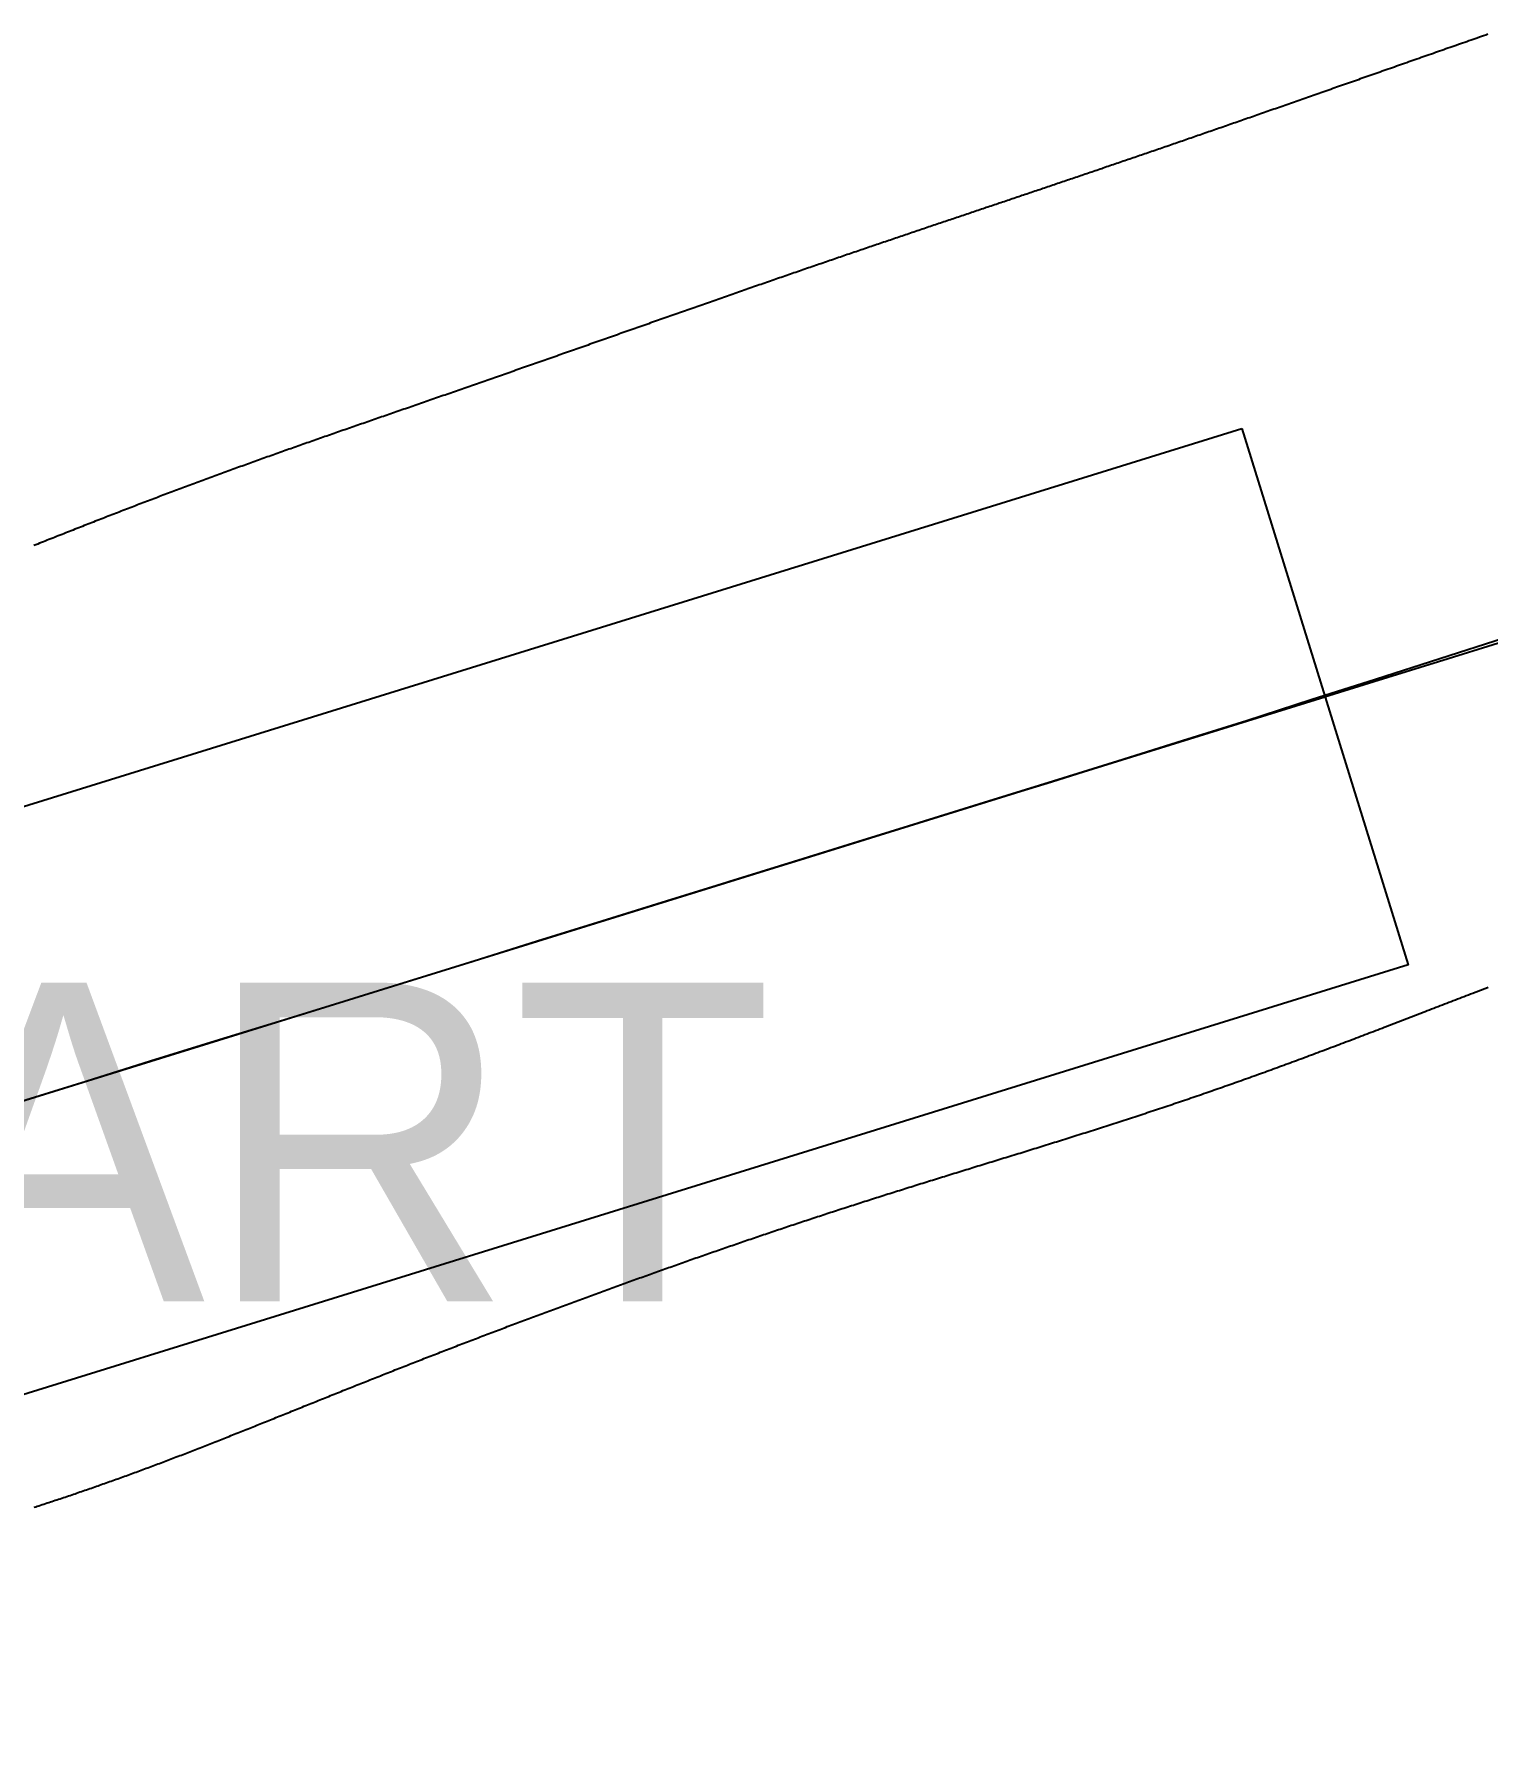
# Model space of a CAD drawing. Header units: millimetres. Extents: x -29284 to 23927, y -13272 to 6553.
# Drawn here: x -17717 to -11261, y -12258 to -4634 of the extents above; entities that cross this region are included whole.
import ezdxf

# ---------------------------------------------------------------- set-up
doc = ezdxf.new("R2010")
doc.units = ezdxf.units.MM
for name, color, linetype in [('PATH_FRONTAXLE_FWD', 4, 'Continuous'), ('PATH_REAR_FWD', 5, 'Continuous'), ('ROAD_BOUNDARY', 8, 'Continuous'), ('START_GOAL', 3, 'Continuous')]:
    doc.layers.add(name, color=color, linetype=linetype)

msp = doc.modelspace()

# ---------------------------------------------------------------- linework, layer by layer
at = {"layer": 'PATH_FRONTAXLE_FWD'}
msp.add_lwpolyline([(-14631.4, -8397.4), (-14344.4, -8308.4), (-14058.4, -8219.4), (-13771.4, -8130.4), (-13485.4, -8041.4), (-13198.4, -7953.4), (-12912.4, -7864.4), (-12625.4, -7775.4), (-12339.4, -7686.4), (-12052.4, -7597.4), (-11766.4, -7508.4), (-11479.4, -7419.4), (-11193.4, -7330.4)], dxfattribs=at)
at = {"layer": 'PATH_REAR_FWD'}
msp.add_lwpolyline([(-17774, -9372), (-17487, -9283), (-17201, -9194), (-16914, -9105), (-16628, -9017), (-16341, -8928), (-16055, -8839), (-15768, -8750), (-15481, -8661), (-15195, -8572), (-14908, -8483), (-14622, -8394), (-14335, -8306), (-14049, -8217), (-13762, -8128), (-13476, -8039), (-13189, -7950), (-12903, -7861), (-12617, -7771), (-12330, -7681), (-12045, -7589), (-11759, -7498), (-11473, -7406), (-11188, -7314)], dxfattribs=at)
at = {"layer": 'ROAD_BOUNDARY'}
for points in [[(-11259.8, -4633.5), (-11269.1, -4636.8), (-11278.5, -4640.1), (-11287.9, -4643.3), (-11297.2, -4646.6), (-11306.6, -4649.9), (-11315.9, -4653.1), (-11325.3, -4656.4), (-11334.6, -4659.6), (-11344, -4662.9), (-11353.3, -4666.2), (-11362.7, -4669.4), (-11372, -4672.7), (-11381.3, -4676), (-11390.7, -4679.2), (-11400, -4682.5), (-11409.4, -4685.8), (-11418.7, -4689), (-11428, -4692.3), (-11437.3, -4695.5), (-11446.5, -4698.7), (-11455.7, -4702), (-11464.9, -4705.2), (-11474, -4708.4), (-11483.2, -4711.6), (-11492.4, -4714.8), (-11501.5, -4718), (-11510.7, -4721.2), (-11519.9, -4724.4), (-11529, -4727.6), (-11538.2, -4730.8), (-11547.3, -4734), (-11556.4, -4737.2), (-11565.6, -4740.4), (-11574.7, -4743.6), (-11583.8, -4746.8), (-11593, -4750), (-11602.1, -4753.2), (-11611.2, -4756.4), (-11620.3, -4759.6), (-11629.4, -4762.8), (-11638.5, -4766), (-11647.6, -4769.2), (-11656.7, -4772.4), (-11665.8, -4775.6), (-11674.8, -4778.8), (-11683.9, -4781.9), (-11693, -4785.1), (-11702.1, -4788.3), (-11711.2, -4791.5), (-11720.2, -4794.7), (-11729.2, -4797.8), (-11738.1, -4801), (-11747, -4804.1), (-11755.8, -4807.2), (-11764.6, -4810.3), (-11773.4, -4813.4), (-11782.3, -4816.4), (-11791.1, -4819.5), (-11799.9, -4822.6), (-11808.8, -4825.7), (-11817.6, -4828.8), (-11826.4, -4831.9), (-11835.2, -4835), (-11844, -4838.1), (-11852.7, -4841.2), (-11861.5, -4844.3), (-11870.3, -4847.3), (-11879.1, -4850.4), (-11887.8, -4853.5), (-11896.6, -4856.6), (-11905.3, -4859.6), (-11914.1, -4862.7), (-11922.8, -4865.8), (-11931.6, -4868.8), (-11940.3, -4871.9), (-11949, -4874.9), (-11957.7, -4878), (-11966.4, -4881), (-11975.1, -4884.1), (-11983.9, -4887.2), (-11992.6, -4890.2), (-12001.3, -4893.3), (-12009.9, -4896.3), (-12018.4, -4899.3), (-12026.8, -4902.2), (-12035.3, -4905.2), (-12043.7, -4908.1), (-12052.1, -4911.1), (-12060.5, -4914), (-12068.9, -4917), (-12077.4, -4919.9), (-12085.8, -4922.8), (-12094.2, -4925.8), (-12102.6, -4928.7), (-12111, -4931.7), (-12119.3, -4934.6), (-12127.7, -4937.5), (-12136.1, -4940.5), (-12144.5, -4943.4), (-12152.8, -4946.3), (-12161.2, -4949.2), (-12169.5, -4952.1), (-12177.8, -4955), (-12186.2, -4958), (-12194.5, -4960.9), (-12202.8, -4963.8), (-12211.1, -4966.7), (-12219.4, -4969.6), (-12227.7, -4972.5), (-12236, -4975.4), (-12244.3, -4978.3), (-12252.7, -4981.2), (-12261, -4984.1), (-12269.2, -4986.9), (-12277.4, -4989.8), (-12285.5, -4992.6), (-12293.6, -4995.4), (-12301.6, -4998.2), (-12309.6, -5001), (-12317.6, -5003.8), (-12325.6, -5006.6), (-12333.7, -5009.4), (-12341.7, -5012.2), (-12349.7, -5015), (-12357.7, -5017.7), (-12365.7, -5020.5), (-12373.7, -5023.3), (-12381.7, -5026.1), (-12389.6, -5028.8), (-12397.6, -5031.6), (-12405.6, -5034.4), (-12413.5, -5037.1), (-12421.5, -5039.9), (-12429.4, -5042.7), (-12437.4, -5045.4), (-12445.3, -5048.2), (-12453.2, -5050.9), (-12461.2, -5053.7), (-12469.1, -5056.4), (-12477, -5059.2), (-12484.9, -5061.9), (-12492.8, -5064.6), (-12500.7, -5067.4), (-12508.6, -5070.1), (-12516.5, -5072.9), (-12524.4, -5075.6), (-12532.2, -5078.3), (-12540, -5081), (-12547.7, -5083.6), (-12555.3, -5086.3), (-12563, -5088.9), (-12570.7, -5091.6), (-12578.3, -5094.2), (-12586, -5096.9), (-12593.7, -5099.5), (-12601.3, -5102.2), (-12609, -5104.8), (-12616.6, -5107.4), (-12624.3, -5110.1), (-12631.9, -5112.7), (-12639.5, -5115.3), (-12647.2, -5118), (-12654.8, -5120.6), (-12662.4, -5123.2), (-12670, -5125.8), (-12677.6, -5128.4), (-12685.3, -5131.1), (-12692.9, -5133.7), (-12700.5, -5136.3), (-12708, -5138.9), (-12715.6, -5141.5), (-12723.2, -5144.1), (-12730.8, -5146.7), (-12738.4, -5149.3), (-12745.9, -5151.9), (-12753.5, -5154.5), (-12761.1, -5157.1), (-12768.7, -5159.7), (-12776.2, -5162.3), (-12783.6, -5164.8), (-12791.1, -5167.4), (-12798.5, -5169.9), (-12805.9, -5172.5), (-12813.3, -5175), (-12820.7, -5177.5), (-12828.1, -5180.1), (-12835.5, -5182.6), (-12842.9, -5185.1), (-12850.3, -5187.7), (-12857.6, -5190.2), (-12865, -5192.7), (-12872.4, -5195.2), (-12879.8, -5197.7), (-12887.2, -5200.3), (-12894.5, -5202.8), (-12901.9, -5205.3), (-12909.3, -5207.8), (-12916.6, -5210.3), (-12924, -5212.8), (-12931.3, -5215.3), (-12938.7, -5217.8), (-12946, -5220.3), (-12953.4, -5222.8), (-12960.7, -5225.3), (-12968.1, -5227.8), (-12975.4, -5230.3), (-12982.8, -5232.8), (-12990.1, -5235.3), (-12997.4, -5237.8), (-13004.8, -5240.3), (-13012.1, -5242.8), (-13019.3, -5245.3), (-13026.6, -5247.8), (-13033.8, -5250.2), (-13041.1, -5252.7), (-13048.3, -5255.1), (-13055.6, -5257.6), (-13062.8, -5260), (-13070, -5262.5), (-13077.3, -5265), (-13084.5, -5267.4), (-13091.7, -5269.9), (-13099, -5272.3), (-13106.2, -5274.8), (-13113.4, -5277.2), (-13120.7, -5279.7), (-13127.9, -5282.1), (-13135.1, -5284.6), (-13142.3, -5287), (-13149.5, -5289.4), (-13156.8, -5291.9), (-13164, -5294.3), (-13171.2, -5296.8), (-13178.4, -5299.2), (-13185.6, -5301.6), (-13192.8, -5304.1), (-13200, -5306.5), (-13207.2, -5309), (-13214.4, -5311.4), (-13221.6, -5313.8), (-13228.8, -5316.3), (-13236.1, -5318.7), (-13243.3, -5321.1), (-13250.4, -5323.6), (-13257.6, -5326), (-13264.8, -5328.4), (-13272, -5330.8), (-13279.2, -5333.3), (-13286.4, -5335.7), (-13293.6, -5338.1), (-13300.8, -5340.5), (-13308, -5343), (-13315.2, -5345.4), (-13322.4, -5347.8), (-13329.5, -5350.2), (-13336.7, -5352.7), (-13343.9, -5355.1), (-13351.1, -5357.5), (-13358.3, -5359.9), (-13365.5, -5362.4), (-13372.7, -5364.8), (-13379.9, -5367.2), (-13387, -5369.6), (-13394.2, -5372), (-13401.4, -5374.5), (-13408.6, -5376.9), (-13415.8, -5379.3), (-13423, -5381.7), (-13430.2, -5384.1), (-13437.4, -5386.6), (-13444.5, -5389), (-13451.7, -5391.4), (-13458.9, -5393.8), (-13466.1, -5396.2), (-13473.3, -5398.7), (-13480.5, -5401.1), (-13487.8, -5403.5), (-13495, -5406), (-13502.3, -5408.4), (-13509.5, -5410.9), (-13516.8, -5413.3), (-13524, -5415.7), (-13531.3, -5418.2), (-13538.5, -5420.6), (-13545.8, -5423.1), (-13553.1, -5425.5), (-13560.3, -5427.9), (-13567.6, -5430.4), (-13574.8, -5432.8), (-13582.1, -5435.3), (-13589.4, -5437.7), (-13596.6, -5440.2), (-13603.9, -5442.6), (-13611.2, -5445.1), (-13618.4, -5447.5), (-13625.7, -5449.9), (-13633, -5452.4), (-13640.2, -5454.8), (-13647.5, -5457.3), (-13654.8, -5459.7), (-13662.1, -5462.2), (-13669.4, -5464.7), (-13676.6, -5467.1), (-13683.9, -5469.6), (-13691.2, -5472), (-13698.5, -5474.5), (-13705.8, -5476.9), (-13713.1, -5479.4), (-13720.6, -5481.9), (-13728, -5484.4), (-13735.4, -5486.9), (-13742.8, -5489.4), (-13750.2, -5491.9), (-13757.6, -5494.4), (-13765.1, -5496.9), (-13772.5, -5499.4), (-13779.9, -5501.9), (-13787.3, -5504.4), (-13794.8, -5506.9), (-13802.2, -5509.5), (-13809.6, -5512), (-13817.1, -5514.5), (-13824.5, -5517), (-13831.9, -5519.5), (-13839.4, -5522), (-13846.8, -5524.5), (-13854.3, -5527.1), (-13861.8, -5529.6), (-13869.2, -5532.1), (-13876.7, -5534.6), (-13884.1, -5537.1), (-13891.6, -5539.7), (-13899.1, -5542.2), (-13906.6, -5544.7), (-13914, -5547.3), (-13921.5, -5549.8), (-13928.9, -5552.3), (-13936.4, -5554.9), (-13944, -5557.4), (-13951.6, -5560), (-13959.2, -5562.6), (-13966.9, -5565.2), (-13974.6, -5567.8), (-13982.2, -5570.4), (-13989.9, -5573), (-13997.6, -5575.6), (-14005.2, -5578.2), (-14012.9, -5580.8), (-14020.6, -5583.4), (-14028.3, -5586), (-14035.9, -5588.7), (-14043.6, -5591.3), (-14051.3, -5593.9), (-14059, -5596.5), (-14066.7, -5599.1), (-14074.4, -5601.8), (-14082.2, -5604.4), (-14089.9, -5607), (-14097.6, -5609.7), (-14105.3, -5612.3), (-14113, -5614.9), (-14120.8, -5617.6), (-14128.5, -5620.2), (-14136.3, -5622.9), (-14144, -5625.5), (-14151.8, -5628.1), (-14159.5, -5630.8), (-14167.2, -5633.4), (-14175, -5636.1), (-14182.7, -5638.7), (-14190.5, -5641.4), (-14198.4, -5644.1), (-14206.4, -5646.9), (-14214.4, -5649.6), (-14222.4, -5652.3), (-14230.3, -5655.1), (-14238.3, -5657.8), (-14246.3, -5660.5), (-14254.2, -5663.3), (-14262.2, -5666), (-14270.2, -5668.7), (-14278.2, -5671.5), (-14286.2, -5674.2), (-14294.2, -5677), (-14302.2, -5679.8), (-14310.2, -5682.5), (-14318.2, -5685.3), (-14326.2, -5688), (-14334.3, -5690.8), (-14342.3, -5693.6), (-14350.3, -5696.3), (-14358.4, -5699.1), (-14366.4, -5701.9), (-14374.5, -5704.7), (-14382.5, -5707.5), (-14390.6, -5710.2), (-14398.7, -5713), (-14406.7, -5715.8), (-14414.8, -5718.6), (-14422.8, -5721.4), (-14430.9, -5724.2), (-14439, -5727), (-14447.1, -5729.8), (-14455.3, -5732.6), (-14463.6, -5735.5), (-14471.9, -5738.4), (-14480.2, -5741.3), (-14488.5, -5744.1), (-14496.7, -5747), (-14505, -5749.9), (-14513.3, -5752.8), (-14521.6, -5755.6), (-14529.9, -5758.5), (-14538.2, -5761.4), (-14546.5, -5764.3), (-14554.8, -5767.2), (-14563.1, -5770.1), (-14571.4, -5773), (-14579.8, -5775.9), (-14588.1, -5778.8), (-14596.4, -5781.7), (-14604.8, -5784.6), (-14613.1, -5787.5), (-14621.5, -5790.4), (-14629.8, -5793.3), (-14638.2, -5796.2), (-14646.5, -5799.2), (-14654.9, -5802.1), (-14663.3, -5805), (-14671.7, -5807.9), (-14680, -5810.9), (-14688.4, -5813.8), (-14696.8, -5816.7), (-14705.2, -5819.7), (-14713.6, -5822.6), (-14722.1, -5825.6), (-14730.6, -5828.6), (-14739.1, -5831.5), (-14747.7, -5834.5), (-14756.2, -5837.5), (-14764.7, -5840.5), (-14773.2, -5843.5), (-14781.8, -5846.5), (-14790.3, -5849.5), (-14798.9, -5852.5), (-14807.4, -5855.5), (-14816, -5858.5), (-14824.5, -5861.5), (-14833.1, -5864.5), (-14841.6, -5867.5), (-14850.2, -5870.5), (-14858.8, -5873.5), (-14867.4, -5876.5), (-14875.9, -5879.5), (-14884.5, -5882.6), (-14893.1, -5885.6), (-14901.7, -5888.6), (-14910.3, -5891.6), (-14918.9, -5894.6), (-14927.5, -5897.7), (-14936.1, -5900.7), (-14944.7, -5903.7), (-14953.3, -5906.7), (-14961.9, -5909.8), (-14970.5, -5912.8), (-14979.1, -5915.8), (-14987.7, -5918.9), (-14996.4, -5921.9), (-15005, -5924.9), (-15013.7, -5928), (-15022.4, -5931), (-15031, -5934.1), (-15039.7, -5937.2), (-15048.4, -5940.2), (-15057.1, -5943.3), (-15065.7, -5946.3), (-15074.4, -5949.4), (-15083.1, -5952.4), (-15091.8, -5955.5), (-15100.5, -5958.5), (-15109.2, -5961.6), (-15117.9, -5964.7), (-15126.5, -5967.7), (-15135.2, -5970.8), (-15143.9, -5973.8), (-15152.6, -5976.9), (-15161.3, -5980), (-15170, -5983), (-15178.7, -5986.1), (-15187.4, -5989.1), (-15196.1, -5992.2), (-15204.8, -5995.3), (-15213.5, -5998.3), (-15222.2, -6001.4), (-15230.9, -6004.5), (-15239.6, -6007.5), (-15248.4, -6010.6), (-15257.1, -6013.7), (-15265.8, -6016.7), (-15274.5, -6019.8), (-15283.1, -6022.8), (-15291.8, -6025.9), (-15300.5, -6028.9), (-15309.2, -6032), (-15317.8, -6035), (-15326.5, -6038.1), (-15335.2, -6041.1), (-15343.9, -6044.2), (-15352.6, -6047.2), (-15361.3, -6050.3), (-15369.9, -6053.3), (-15378.6, -6056.4), (-15387.3, -6059.4), (-15396, -6062.5), (-15404.7, -6065.5), (-15413.3, -6068.6), (-15422, -6071.6), (-15430.7, -6074.6), (-15439.4, -6077.7), (-15448, -6080.7), (-15456.7, -6083.8), (-15465.4, -6086.8), (-15474.1, -6089.9), (-15482.7, -6092.9), (-15491.4, -6095.9), (-15500.1, -6099), (-15508.8, -6102), (-15517.4, -6105), (-15526.1, -6108.1), (-15534.8, -6111.1), (-15543.4, -6114.1), (-15552, -6117.1), (-15560.6, -6120.1), (-15569.2, -6123.1), (-15577.7, -6126.1), (-15586.3, -6129.1), (-15594.9, -6132.1), (-15603.4, -6135.1), (-15612, -6138.1), (-15620.6, -6141.1), (-15629.1, -6144.1), (-15637.7, -6147.1), (-15646.2, -6150.1), (-15654.8, -6153.1), (-15663.4, -6156), (-15671.9, -6159), (-15680.5, -6162), (-15689, -6165), (-15697.6, -6168), (-15706.1, -6170.9), (-15714.6, -6173.9), (-15723.2, -6176.9), (-15731.7, -6179.9), (-15740.2, -6182.8), (-15748.8, -6185.8), (-15757.3, -6188.8), (-15765.8, -6191.7), (-15774.3, -6194.7), (-15782.9, -6197.7), (-15791.4, -6200.6), (-15799.9, -6203.6), (-15808.5, -6206.5), (-15816.9, -6209.5), (-15825.4, -6212.4), (-15833.8, -6215.3), (-15842.1, -6218.2), (-15850.5, -6221.1), (-15858.9, -6224.1), (-15867.3, -6227), (-15875.6, -6229.9), (-15884, -6232.8), (-15892.4, -6235.7), (-15900.8, -6238.6), (-15909.1, -6241.5), (-15917.5, -6244.4), (-15925.9, -6247.3), (-15934.2, -6250.2), (-15942.6, -6253.1), (-15950.9, -6256), (-15959.3, -6258.9), (-15967.6, -6261.8), (-15976, -6264.7), (-15984.3, -6267.5), (-15992.7, -6270.4), (-16001, -6273.3), (-16009.3, -6276.2), (-16017.6, -6279.1), (-16026, -6282), (-16034.3, -6284.8), (-16042.6, -6287.7), (-16050.9, -6290.6), (-16059.3, -6293.5), (-16067.6, -6296.4), (-16075.9, -6299.2), (-16084.2, -6302.1), (-16092.4, -6305), (-16100.6, -6307.8), (-16108.8, -6310.6), (-16117, -6313.5), (-16125.1, -6316.3), (-16133.3, -6319.1), (-16141.5, -6322), (-16149.7, -6324.8), (-16157.9, -6327.6), (-16166.1, -6330.5), (-16174.3, -6333.3), (-16182.4, -6336.1), (-16190.6, -6339), (-16198.8, -6341.8), (-16206.9, -6344.6), (-16215.1, -6347.4), (-16223.2, -6350.3), (-16231.4, -6353.1), (-16239.5, -6355.9), (-16247.7, -6358.7), (-16255.8, -6361.6), (-16264, -6364.4), (-16272.1, -6367.2), (-16280.3, -6370), (-16288.4, -6372.9), (-16296.5, -6375.7), (-16304.7, -6378.5), (-16312.8, -6381.3), (-16320.9, -6384.2), (-16329, -6387), (-16337.2, -6389.8), (-16345.3, -6392.6), (-16353.3, -6395.4), (-16361.4, -6398.3), (-16369.4, -6401.1), (-16377.5, -6403.9), (-16385.5, -6406.7), (-16393.6, -6409.5), (-16401.6, -6412.3), (-16409.7, -6415.1), (-16417.7, -6417.9), (-16425.7, -6420.7), (-16433.8, -6423.5), (-16441.8, -6426.3), (-16449.8, -6429.1), (-16457.9, -6431.9), (-16465.9, -6434.7), (-16473.9, -6437.6), (-16481.9, -6440.4), (-16490, -6443.2), (-16498, -6446), (-16506, -6448.8), (-16514, -6451.6), (-16522, -6454.4), (-16530, -6457.3), (-16538, -6460.1), (-16546, -6462.9), (-16554, -6465.7), (-16562, -6468.5), (-16570, -6471.4), (-16578, -6474.2), (-16586, -6477), (-16594, -6479.8), (-16602, -6482.7), (-16610, -6485.5), (-16618, -6488.3), (-16626, -6491.2), (-16634, -6494), (-16641.9, -6496.8), (-16649.9, -6499.7), (-16657.9, -6502.5), (-16665.9, -6505.3), (-16673.8, -6508.2), (-16681.8, -6511), (-16689.8, -6513.9), (-16697.8, -6516.7), (-16705.7, -6519.6), (-16713.7, -6522.4), (-16721.7, -6525.3), (-16729.6, -6528.1), (-16737.6, -6531), (-16745.6, -6533.9), (-16753.5, -6536.7), (-16761.5, -6539.6), (-16769.5, -6542.5), (-16777.4, -6545.3), (-16785.4, -6548.2), (-16793.3, -6551.1), (-16801.3, -6554), (-16809.3, -6556.8), (-16817.2, -6559.7), (-16825.2, -6562.6), (-16833.1, -6565.5), (-16841.1, -6568.4), (-16849, -6571.3), (-16857, -6574.2), (-16865, -6577.1), (-16873, -6580), (-16881, -6582.9), (-16889, -6585.8), (-16897, -6588.8), (-16905, -6591.7), (-16913, -6594.6), (-16921, -6597.6), (-16929, -6600.5), (-16937, -6603.4), (-16945, -6606.4), (-16953, -6609.3), (-16961, -6612.3), (-16969, -6615.2), (-16977, -6618.2), (-16985, -6621.1), (-16993, -6624.1), (-17001, -6627.1), (-17009, -6630), (-17017, -6633), (-17025, -6636), (-17033, -6639), (-17041, -6641.9), (-17049, -6644.9), (-17057, -6647.9), (-17065, -6650.9), (-17073, -6653.9), (-17081, -6656.9), (-17089, -6659.9), (-17097, -6662.9), (-17105, -6665.9), (-17113, -6668.9), (-17121.1, -6671.9), (-17129.1, -6675), (-17137.2, -6678.1), (-17145.3, -6681.1), (-17153.4, -6684.2), (-17161.5, -6687.2), (-17169.6, -6690.3), (-17177.7, -6693.4), (-17185.7, -6696.4), (-17193.8, -6699.5), (-17201.9, -6702.6), (-17210, -6705.7), (-17218.1, -6708.8), (-17226.2, -6711.8), (-17234.3, -6714.9), (-17242.4, -6718), (-17250.5, -6721.1), (-17258.6, -6724.2), (-17266.7, -6727.3), (-17274.8, -6730.4), (-17282.9, -6733.6), (-17291, -6736.7), (-17299.1, -6739.8), (-17307.2, -6742.9), (-17315.3, -6746.1), (-17323.4, -6749.2), (-17331.5, -6752.3), (-17339.6, -6755.5), (-17347.7, -6758.6), (-17355.8, -6761.7), (-17363.9, -6764.9), (-17372.1, -6768), (-17380.3, -6771.2), (-17388.5, -6774.4), (-17396.7, -6777.6), (-17404.9, -6780.8), (-17413.1, -6784), (-17421.3, -6787.2), (-17429.5, -6790.4), (-17437.7, -6793.6), (-17445.9, -6796.8), (-17454.1, -6800), (-17462.3, -6803.2), (-17470.5, -6806.4), (-17478.7, -6809.7), (-17487, -6812.9), (-17495.2, -6816.1), (-17503.4, -6819.3), (-17511.6, -6822.6), (-17519.8, -6825.8), (-17528.1, -6829), (-17536.3, -6832.3), (-17544.5, -6835.5), (-17552.7, -6838.8), (-17561, -6842), (-17569.2, -6845.2), (-17577.4, -6848.5), (-17585.7, -6851.7), (-17593.9, -6855), (-17602.2, -6858.3), (-17610.4, -6861.5), (-17618.6, -6864.8), (-17626.9, -6868), (-17635.1, -6871.3), (-17643.4, -6874.6), (-17651.7, -6877.9), (-17660.1, -6881.2), (-17668.4, -6884.5), (-17676.7, -6887.8), (-17685, -6891.1), (-17693.3, -6894.4), (-17701.6, -6897.7), (-17710, -6901), (-17718.3, -6904.3)], [(-17718.1, -11176.4), (-17710.8, -11174.1), (-17703.6, -11171.7), (-17696.3, -11169.4), (-17689.1, -11167), (-17681.8, -11164.6), (-17674.6, -11162.3), (-17667.3, -11159.9), (-17660.1, -11157.5), (-17652.8, -11155.1), (-17645.6, -11152.8), (-17638.4, -11150.4), (-17631.1, -11148), (-17623.9, -11145.6), (-17616.6, -11143.2), (-17609.3, -11140.7), (-17602, -11138.3), (-17594.7, -11135.8), (-17587.3, -11133.4), (-17580, -11130.9), (-17572.7, -11128.5), (-17565.4, -11126), (-17558.1, -11123.5), (-17550.8, -11121.1), (-17543.4, -11118.6), (-17536.1, -11116.1), (-17528.8, -11113.6), (-17521.5, -11111.1), (-17514.2, -11108.6), (-17506.9, -11106.1), (-17499.6, -11103.6), (-17492.3, -11101.1), (-17485, -11098.5), (-17477.7, -11096), (-17470.4, -11093.5), (-17463.1, -11091), (-17455.8, -11088.4), (-17448.5, -11085.9), (-17441.2, -11083.3), (-17433.9, -11080.8), (-17426.6, -11078.2), (-17419.3, -11075.6), (-17412, -11073.1), (-17404.7, -11070.5), (-17397.5, -11067.9), (-17390.2, -11065.3), (-17382.8, -11062.7), (-17375.5, -11060.1), (-17368.1, -11057.5), (-17360.7, -11054.8), (-17353.2, -11052.2), (-17345.8, -11049.5), (-17338.4, -11046.8), (-17331, -11044.2), (-17323.7, -11041.5), (-17316.3, -11038.8), (-17308.9, -11036.1), (-17301.5, -11033.4), (-17294.1, -11030.7), (-17286.7, -11028), (-17279.3, -11025.3), (-17271.9, -11022.6), (-17264.5, -11019.9), (-17257.1, -11017.2), (-17249.7, -11014.5), (-17242.3, -11011.7), (-17234.9, -11009), (-17227.5, -11006.3), (-17220.1, -11003.5), (-17212.7, -11000.8), (-17205.3, -10998), (-17197.9, -10995.2), (-17190.5, -10992.5), (-17183.1, -10989.7), (-17175.7, -10986.9), (-17168.4, -10984.2), (-17161, -10981.4), (-17153.6, -10978.6), (-17146.1, -10975.8), (-17138.7, -10973), (-17131.2, -10970.1), (-17123.6, -10967.3), (-17116.1, -10964.4), (-17108.6, -10961.5), (-17101.1, -10958.7), (-17093.6, -10955.8), (-17086.1, -10952.9), (-17078.6, -10950), (-17071, -10947.2), (-17063.5, -10944.3), (-17056, -10941.4), (-17048.5, -10938.5), (-17041, -10935.6), (-17033.4, -10932.7), (-17025.9, -10929.8), (-17018.4, -10926.8), (-17010.9, -10923.9), (-17003.3, -10921), (-16995.8, -10918.1), (-16988.3, -10915.1), (-16980.7, -10912.2), (-16973.2, -10909.3), (-16965.7, -10906.3), (-16958.1, -10903.4), (-16950.6, -10900.4), (-16943.1, -10897.4), (-16935.5, -10894.5), (-16928, -10891.5), (-16920.5, -10888.6), (-16912.9, -10885.6), (-16905.3, -10882.6), (-16897.7, -10879.6), (-16890.1, -10876.6), (-16882.4, -10873.6), (-16874.8, -10870.5), (-16867.1, -10867.5), (-16859.5, -10864.5), (-16851.8, -10861.4), (-16844.2, -10858.4), (-16836.5, -10855.4), (-16828.9, -10852.3), (-16821.2, -10849.3), (-16813.5, -10846.2), (-16805.9, -10843.2), (-16798.2, -10840.1), (-16790.5, -10837), (-16782.9, -10834), (-16775.2, -10830.9), (-16767.5, -10827.8), (-16759.8, -10824.8), (-16752.1, -10821.7), (-16744.4, -10818.6), (-16736.8, -10815.5), (-16729.1, -10812.5), (-16721.4, -10809.4), (-16713.7, -10806.3), (-16706, -10803.2), (-16698.3, -10800.1), (-16690.6, -10797), (-16682.8, -10793.9), (-16675.1, -10790.8), (-16667.4, -10787.7), (-16659.7, -10784.6), (-16651.9, -10781.5), (-16644.2, -10778.4), (-16636.4, -10775.2), (-16628.6, -10772.1), (-16620.8, -10769), (-16613, -10765.8), (-16605.2, -10762.7), (-16597.4, -10759.6), (-16589.6, -10756.4), (-16581.8, -10753.3), (-16574, -10750.1), (-16566.2, -10747), (-16558.4, -10743.8), (-16550.6, -10740.7), (-16542.7, -10737.5), (-16534.9, -10734.4), (-16527.1, -10731.2), (-16519.2, -10728.1), (-16511.4, -10724.9), (-16503.6, -10721.8), (-16495.7, -10718.6), (-16487.9, -10715.5), (-16480, -10712.3), (-16472.2, -10709.1), (-16464.3, -10706), (-16456.5, -10702.8), (-16448.6, -10699.7), (-16440.7, -10696.5), (-16432.9, -10693.3), (-16425, -10690.2), (-16417.1, -10687), (-16409.2, -10683.9), (-16401.3, -10680.7), (-16393.4, -10677.5), (-16385.5, -10674.3), (-16377.6, -10671.2), (-16369.7, -10668), (-16361.8, -10664.8), (-16353.9, -10661.7), (-16345.9, -10658.5), (-16338, -10655.3), (-16330.1, -10652.1), (-16322.2, -10649), (-16314.2, -10645.8), (-16306.3, -10642.6), (-16298.3, -10639.5), (-16290.4, -10636.3), (-16282.4, -10633.1), (-16274.5, -10629.9), (-16266.5, -10626.8), (-16258.6, -10623.6), (-16250.6, -10620.4), (-16242.6, -10617.3), (-16234.7, -10614.1), (-16226.7, -10610.9), (-16218.7, -10607.8), (-16210.7, -10604.6), (-16202.7, -10601.4), (-16194.7, -10598.2), (-16186.8, -10595.1), (-16178.8, -10591.9), (-16170.7, -10588.7), (-16162.7, -10585.6), (-16154.7, -10582.4), (-16146.8, -10579.3), (-16138.8, -10576.1), (-16130.8, -10572.9), (-16122.8, -10569.8), (-16114.8, -10566.6), (-16106.8, -10563.5), (-16098.8, -10560.3), (-16090.8, -10557.2), (-16082.8, -10554), (-16074.8, -10550.9), (-16066.7, -10547.7), (-16058.7, -10544.6), (-16050.7, -10541.5), (-16042.7, -10538.3), (-16034.6, -10535.2), (-16026.6, -10532), (-16018.6, -10528.9), (-16010.5, -10525.7), (-16002.5, -10522.6), (-15994.5, -10519.5), (-15986.4, -10516.3), (-15978.4, -10513.2), (-15970.3, -10510.1), (-15962.3, -10506.9), (-15954.2, -10503.8), (-15946.2, -10500.7), (-15938.1, -10497.5), (-15930.1, -10494.4), (-15922, -10491.3), (-15913.9, -10488.2), (-15905.8, -10485), (-15897.8, -10481.9), (-15889.7, -10478.8), (-15881.7, -10475.7), (-15873.7, -10472.6), (-15865.7, -10469.5), (-15857.6, -10466.4), (-15849.6, -10463.3), (-15841.5, -10460.2), (-15833.5, -10457.1), (-15825.4, -10454), (-15817.4, -10450.9), (-15809.3, -10447.8), (-15801.3, -10444.7), (-15793.2, -10441.7), (-15785.2, -10438.6), (-15777.1, -10435.5), (-15769.1, -10432.4), (-15761, -10429.3), (-15753, -10426.2), (-15744.9, -10423.2), (-15736.8, -10420.1), (-15728.8, -10417), (-15720.7, -10413.9), (-15712.6, -10410.9), (-15704.6, -10407.8), (-15696.5, -10404.7), (-15688.4, -10401.7), (-15680.4, -10398.6), (-15672.3, -10395.5), (-15664.2, -10392.5), (-15656.1, -10389.4), (-15648, -10386.4), (-15640, -10383.3), (-15631.9, -10380.3), (-15623.9, -10377.2), (-15615.8, -10374.2), (-15607.8, -10371.2), (-15599.8, -10368.1), (-15591.7, -10365.1), (-15583.7, -10362.1), (-15575.6, -10359), (-15567.6, -10356), (-15559.5, -10353), (-15551.5, -10350), (-15543.4, -10347), (-15535.4, -10343.9), (-15527.3, -10340.9), (-15519.3, -10337.9), (-15511.2, -10334.9), (-15503.2, -10331.9), (-15495.1, -10328.9), (-15487.1, -10325.9), (-15479, -10322.9), (-15470.9, -10319.9), (-15462.9, -10316.9), (-15454.8, -10313.9), (-15446.8, -10310.9), (-15438.7, -10307.9), (-15430.7, -10304.9), (-15422.6, -10301.9), (-15414.6, -10298.9), (-15406.5, -10295.9), (-15398.4, -10292.9), (-15390.4, -10289.9), (-15382.3, -10287), (-15374.3, -10284), (-15366.2, -10281), (-15358.2, -10278), (-15350.2, -10275.1), (-15342.1, -10272.1), (-15334.1, -10269.1), (-15326, -10266.2), (-15318, -10263.2), (-15309.9, -10260.3), (-15301.9, -10257.3), (-15293.9, -10254.4), (-15285.8, -10251.4), (-15277.8, -10248.5), (-15269.7, -10245.5), (-15261.7, -10242.6), (-15253.7, -10239.6), (-15245.6, -10236.7), (-15237.6, -10233.7), (-15229.5, -10230.8), (-15221.5, -10227.9), (-15213.5, -10224.9), (-15205.4, -10222), (-15197.4, -10219.1), (-15189.3, -10216.1), (-15181.3, -10213.2), (-15173.3, -10210.3), (-15165.2, -10207.4), (-15157.2, -10204.5), (-15149.2, -10201.5), (-15141.1, -10198.6), (-15133.1, -10195.7), (-15125.1, -10192.8), (-15117, -10189.9), (-15109, -10187), (-15100.9, -10184.1), (-15092.8, -10181.2), (-15084.8, -10178.2), (-15076.7, -10175.3), (-15068.7, -10172.4), (-15060.6, -10169.5), (-15052.6, -10166.6), (-15044.5, -10163.7), (-15036.5, -10160.9), (-15028.4, -10158), (-15020.4, -10155.1), (-15012.3, -10152.2), (-15004.3, -10149.3), (-14996.2, -10146.4), (-14988.2, -10143.5), (-14980.1, -10140.7), (-14972.1, -10137.8), (-14964.1, -10134.9), (-14956, -10132), (-14948, -10129.2), (-14939.9, -10126.3), (-14931.9, -10123.4), (-14923.8, -10120.6), (-14915.8, -10117.7), (-14907.7, -10114.9), (-14899.7, -10112), (-14891.7, -10109.2), (-14883.6, -10106.3), (-14875.6, -10103.5), (-14867.5, -10100.6), (-14859.4, -10097.8), (-14851.4, -10094.9), (-14843.2, -10092), (-14835.1, -10089.2), (-14827, -10086.3), (-14818.9, -10083.5), (-14810.8, -10080.6), (-14802.7, -10077.8), (-14794.6, -10074.9), (-14786.5, -10072.1), (-14778.4, -10069.2), (-14770.3, -10066.4), (-14762.2, -10063.6), (-14754.1, -10060.7), (-14746, -10057.9), (-14738, -10055.1), (-14729.9, -10052.3), (-14721.8, -10049.4), (-14713.7, -10046.6), (-14705.6, -10043.8), (-14697.5, -10041), (-14689.4, -10038.2), (-14681.3, -10035.4), (-14673.2, -10032.5), (-14665, -10029.7), (-14656.9, -10026.9), (-14648.8, -10024.1), (-14640.7, -10021.3), (-14632.7, -10018.5), (-14624.6, -10015.8), (-14616.5, -10013), (-14608.3, -10010.2), (-14600.2, -10007.4), (-14592, -10004.6), (-14583.8, -10001.7), (-14575.6, -9998.9), (-14567.4, -9996.1), (-14559.2, -9993.3), (-14551, -9990.5), (-14542.8, -9987.7), (-14534.6, -9984.9), (-14526.4, -9982.1), (-14518.2, -9979.3), (-14510, -9976.5), (-14501.8, -9973.8), (-14493.6, -9971), (-14485.4, -9968.2), (-14477.2, -9965.4), (-14469, -9962.6), (-14460.8, -9959.9), (-14452.6, -9957.1), (-14444.4, -9954.3), (-14436.2, -9951.6), (-14427.9, -9948.8), (-14419.7, -9946), (-14411.5, -9943.3), (-14403.3, -9940.5), (-14395.1, -9937.8), (-14386.9, -9935), (-14378.6, -9932.3), (-14370.4, -9929.5), (-14362.2, -9926.8), (-14354, -9924), (-14345.7, -9921.3), (-14337.5, -9918.5), (-14329.1, -9915.8), (-14320.8, -9913), (-14312.4, -9910.2), (-14304.1, -9907.5), (-14295.8, -9904.7), (-14287.4, -9902), (-14279.1, -9899.2), (-14270.8, -9896.5), (-14262.4, -9893.7), (-14254.1, -9891), (-14245.7, -9888.2), (-14237.4, -9885.5), (-14229, -9882.7), (-14220.7, -9880), (-14212.3, -9877.3), (-14204, -9874.5), (-14195.6, -9871.8), (-14187.2, -9869.1), (-14178.9, -9866.3), (-14170.5, -9863.6), (-14162.1, -9860.9), (-14153.8, -9858.2), (-14145.4, -9855.5), (-14137, -9852.7), (-14128.6, -9850), (-14120.2, -9847.3), (-14111.9, -9844.6), (-14103.5, -9841.9), (-14095.1, -9839.2), (-14086.7, -9836.5), (-14078.3, -9833.8), (-14069.8, -9831.1), (-14061.3, -9828.3), (-14052.8, -9825.6), (-14044.3, -9822.9), (-14035.8, -9820.1), (-14027.3, -9817.4), (-14018.8, -9814.7), (-14010.3, -9812), (-14001.7, -9809.3), (-13993.2, -9806.5), (-13984.7, -9803.8), (-13976.2, -9801.1), (-13967.6, -9798.4), (-13959.1, -9795.7), (-13950.6, -9793), (-13942, -9790.3), (-13933.5, -9787.6), (-13924.9, -9784.9), (-13916.4, -9782.2), (-13907.8, -9779.5), (-13899.3, -9776.8), (-13890.7, -9774.1), (-13882.1, -9771.4), (-13873.6, -9768.7), (-13865, -9766), (-13856.4, -9763.3), (-13847.8, -9760.6), (-13839.3, -9757.9), (-13830.7, -9755.2), (-13822.1, -9752.5), (-13813.5, -9749.9), (-13804.9, -9747.2), (-13796.2, -9744.4), (-13787.6, -9741.7), (-13778.8, -9739), (-13770.1, -9736.3), (-13761.4, -9733.6), (-13752.7, -9730.9), (-13744, -9728.2), (-13735.3, -9725.5), (-13726.6, -9722.8), (-13717.9, -9720), (-13709.2, -9717.3), (-13700.4, -9714.6), (-13691.7, -9711.9), (-13683, -9709.2), (-13674.2, -9706.5), (-13665.5, -9703.8), (-13656.7, -9701.1), (-13648, -9698.4), (-13639.2, -9695.7), (-13630.5, -9693), (-13621.7, -9690.3), (-13613, -9687.6), (-13604.2, -9684.9), (-13595.4, -9682.1), (-13586.7, -9679.4), (-13577.9, -9676.7), (-13569.1, -9674), (-13560.3, -9671.3), (-13551.6, -9668.6), (-13542.8, -9665.9), (-13534, -9663.2), (-13525.2, -9660.5), (-13516.3, -9657.7), (-13507.4, -9655), (-13498.5, -9652.3), (-13489.6, -9649.5), (-13480.7, -9646.8), (-13471.8, -9644), (-13462.9, -9641.3), (-13454, -9638.6), (-13445.1, -9635.8), (-13436.2, -9633.1), (-13427.3, -9630.3), (-13418.4, -9627.6), (-13409.5, -9624.8), (-13400.5, -9622.1), (-13391.6, -9619.3), (-13382.7, -9616.6), (-13373.8, -9613.8), (-13364.8, -9611), (-13355.9, -9608.3), (-13346.9, -9605.5), (-13338, -9602.8), (-13329.1, -9600), (-13320.1, -9597.2), (-13311.1, -9594.5), (-13302.2, -9591.7), (-13293.2, -9588.9), (-13284.3, -9586.1), (-13275.3, -9583.4), (-13266.3, -9580.6), (-13257.4, -9577.8), (-13248.4, -9575), (-13239.4, -9572.2), (-13230.4, -9569.4), (-13221.3, -9566.6), (-13212.3, -9563.8), (-13203.2, -9560.9), (-13194.1, -9558.1), (-13185, -9555.3), (-13176, -9552.5), (-13166.9, -9549.6), (-13157.8, -9546.8), (-13148.8, -9543.9), (-13139.7, -9541.1), (-13130.6, -9538.3), (-13121.5, -9535.4), (-13112.4, -9532.5), (-13103.3, -9529.7), (-13094.2, -9526.8), (-13085.1, -9524), (-13076, -9521.1), (-13066.9, -9518.2), (-13057.8, -9515.3), (-13048.7, -9512.5), (-13039.6, -9509.6), (-13030.5, -9506.7), (-13021.4, -9503.8), (-13012.3, -9500.9), (-13003.2, -9498), (-12994.1, -9495.1), (-12985, -9492.2), (-12975.8, -9489.3), (-12966.7, -9486.4), (-12957.6, -9483.5), (-12948.5, -9480.5), (-12939.3, -9477.6), (-12930.1, -9474.6), (-12920.9, -9471.7), (-12911.7, -9468.7), (-12902.4, -9465.7), (-12893.2, -9462.7), (-12884, -9459.8), (-12874.8, -9456.8), (-12865.6, -9453.8), (-12856.4, -9450.8), (-12847.2, -9447.8), (-12837.9, -9444.8), (-12828.7, -9441.8), (-12819.5, -9438.8), (-12810.3, -9435.7), (-12801.1, -9432.7), (-12791.8, -9429.7), (-12782.6, -9426.6), (-12773.4, -9423.6), (-12764.1, -9420.6), (-12754.9, -9417.5), (-12745.7, -9414.5), (-12736.4, -9411.4), (-12727.2, -9408.3), (-12718, -9405.3), (-12708.7, -9402.2), (-12699.5, -9399.1), (-12690.2, -9396), (-12681, -9392.9), (-12671.8, -9389.8), (-12662.5, -9386.7), (-12653.3, -9383.6), (-12644, -9380.5), (-12634.7, -9377.3), (-12625.3, -9374.2), (-12616, -9371), (-12606.7, -9367.8), (-12597.4, -9364.7), (-12588, -9361.5), (-12578.7, -9358.3), (-12569.4, -9355.1), (-12560.1, -9351.9), (-12550.7, -9348.7), (-12541.4, -9345.5), (-12532.1, -9342.3), (-12522.8, -9339.1), (-12513.4, -9335.9), (-12504.1, -9332.7), (-12494.8, -9329.4), (-12485.4, -9326.2), (-12476.1, -9322.9), (-12466.8, -9319.7), (-12457.4, -9316.4), (-12448.1, -9313.2), (-12438.8, -9309.9), (-12429.4, -9306.6), (-12420.1, -9303.4), (-12410.7, -9300.1), (-12401.4, -9296.8), (-12392.1, -9293.5), (-12382.7, -9290.2), (-12373.4, -9286.9), (-12364.1, -9283.6), (-12354.7, -9280.2), (-12345.3, -9276.9), (-12335.9, -9273.5), (-12326.5, -9270.2), (-12317.1, -9266.8), (-12307.6, -9263.4), (-12298.2, -9260.1), (-12288.8, -9256.7), (-12279.4, -9253.3), (-12270, -9249.9), (-12260.6, -9246.5), (-12251.2, -9243.1), (-12241.8, -9239.7), (-12232.3, -9236.3), (-12222.9, -9232.8), (-12213.5, -9229.4), (-12204.1, -9226), (-12194.7, -9222.5), (-12185.2, -9219.1), (-12175.8, -9215.6), (-12166.4, -9212.2), (-12157, -9208.7), (-12147.6, -9205.3), (-12138.1, -9201.8), (-12128.7, -9198.3), (-12119.3, -9194.8), (-12109.8, -9191.3), (-12100.4, -9187.9), (-12091, -9184.4), (-12081.6, -9180.9), (-12072.1, -9177.4), (-12062.7, -9173.9), (-12053.3, -9170.3), (-12043.8, -9166.8), (-12034.3, -9163.3), (-12024.8, -9159.7), (-12015.3, -9156.2), (-12005.8, -9152.6), (-11996.3, -9149), (-11986.8, -9145.5), (-11977.3, -9141.9), (-11967.9, -9138.3), (-11958.4, -9134.8), (-11948.9, -9131.2), (-11939.4, -9127.6), (-11929.9, -9124), (-11920.4, -9120.4), (-11910.9, -9116.8), (-11901.4, -9113.2), (-11891.9, -9109.6), (-11882.3, -9106), (-11872.8, -9102.4), (-11863.3, -9098.8), (-11853.8, -9095.2), (-11844.3, -9091.5), (-11834.8, -9087.9), (-11825.3, -9084.3), (-11815.8, -9080.7), (-11806.2, -9077), (-11796.7, -9073.4), (-11787.2, -9069.7), (-11777.7, -9066.1), (-11768.2, -9062.5), (-11758.6, -9058.8), (-11749.1, -9055.2), (-11739.6, -9051.5), (-11730, -9047.8), (-11720.4, -9044.1), (-11710.9, -9040.5), (-11701.3, -9036.8), (-11691.7, -9033.1), (-11682.1, -9029.4), (-11672.6, -9025.8), (-11663, -9022.1), (-11653.4, -9018.4), (-11643.8, -9014.7), (-11634.3, -9011), (-11624.7, -9007.3), (-11615.1, -9003.6), (-11605.5, -8999.9), (-11595.9, -8996.2), (-11586.3, -8992.5), (-11576.7, -8988.8), (-11567.1, -8985.1), (-11557.5, -8981.4), (-11547.9, -8977.7), (-11538.3, -8974), (-11528.7, -8970.3), (-11519.1, -8966.6), (-11509.5, -8962.9), (-11499.9, -8959.2), (-11490.3, -8955.5), (-11480.7, -8951.8), (-11471.1, -8948.1), (-11461.5, -8944.4), (-11451.8, -8940.7), (-11442.2, -8937), (-11432.6, -8933.3), (-11423, -8929.5), (-11413.3, -8925.8), (-11403.7, -8922.1), (-11394.1, -8918.4), (-11384.4, -8914.7), (-11374.8, -8911), (-11365.1, -8907.3), (-11355.5, -8903.6), (-11345.8, -8899.9), (-11336.2, -8896.1), (-11326.5, -8892.4), (-11316.9, -8888.7), (-11307.2, -8885), (-11297.5, -8881.3), (-11287.9, -8877.6), (-11278.2, -8873.9), (-11268.6, -8870.2), (-11258.9, -8866.5)]]:
    msp.add_lwpolyline(points, dxfattribs=at)
at = {"layer": 'START_GOAL'}
msp.add_line((-20639, -10261), (-11983.6, -7576), dxfattribs=at)
msp.add_lwpolyline([(-12353.2, -6384.5), (-11614, -8767.5), (-22865.1, -12257.7), (-23604.3, -9874.7)], close=True, dxfattribs=at)

# ---------------------------------------------------------------- texts
msp.add_text('START', height=1415.25, dxfattribs=at).set_placement((-20639, -10261))

doc.saveas('drawing.dxf')
